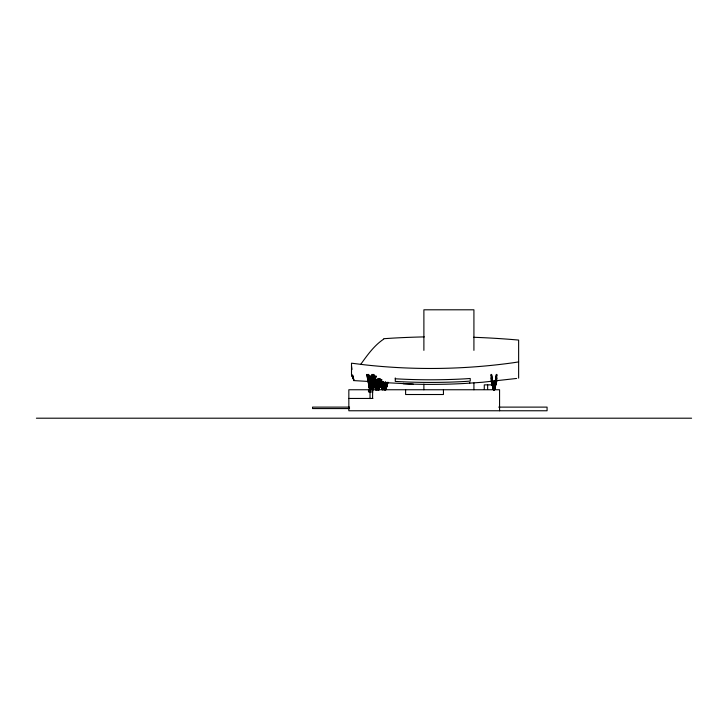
<?xml version="1.0" encoding="UTF-8"?>
<svg xmlns="http://www.w3.org/2000/svg" width="728" height="728" viewBox="0 0 728 728"><rect width="100%" height="100%" fill="white"/><g stroke="black" fill="none" stroke-linecap="round" stroke-linejoin="round"><path stroke-width="1.09" d="M370.488 386.431L370.907 382M372.609 387.496L373.318 380.717M373.045 388.625L373.282 386.368M373.519 384.102L373.874 380.717M373.437 386.368L373.073 389.753L375.957 376.13M370.734 389.753L372.399 374.474M372.927 389.753L374.592 376.13M376.622 386.486L377.177 382.136M495.131 380.881L493.957 389.753L491.609 380.881L491.036 380.881L493.384 389.753L491.036 374.456L491.609 374.456L493.957 389.753L496.314 380.881L496.887 380.881L494.54 389.753L494.976 386.422M495.286 380.189L493.957 389.753L492.547 383.574M496.651 380.48L494.54 389.753L495.422 383.383M378.56 387.578L379.315 382.145M378.96 388.67L379.716 383.237M379.716 384.32L378.96 389.753L381.836 379.461M376.767 389.753L378.424 378.505M379.789 378.505L376.913 389.753L378.578 378.505L377.868 378.505L376.212 389.753L374.638 383.62M496.651 380.325L494.54 389.753L496.887 374.456L496.314 374.456L493.957 389.753L492.547 383.465M491.5 381.372L493.384 389.753L491.036 377.541L491.609 377.541L493.957 389.753L496.314 378.615L496.887 378.615L494.54 389.753L496.887 375.111L496.314 375.111L493.957 389.753L491.609 378.615L491.036 378.615L493.384 389.753L491.036 375.111L491.609 375.111L493.957 389.753L495.368 383.574M371.963 383.101L372.117 389.753L370.452 376.13M372.472 380.89L371.571 386.431L371.963 389.753L371.58 386.604M375.375 379.461L378.251 389.753L379.916 379.461L380.626 379.461L378.96 389.753L380.789 382.145M378.815 389.753L380.471 379.461M495.404 381.035L493.957 389.753L492.592 382.209M492.51 381.035L493.957 389.753L496.314 377.541L496.887 377.541L494.54 389.753L495.622 383.21M374.037 384.484L373.073 389.753L374.738 376.13L374.037 376.13L372.372 389.753L371.708 386.604M374.374 383.429L373.227 389.753L376.103 376.13M495.331 382.209L493.957 389.753L492.783 381.254M494.54 389.753L495.713 383.292M373.764 374.474L370.889 389.753L372.545 374.474L371.844 374.474L370.179 389.753L367.303 374.474L366.739 374.474L369.624 389.753L368.186 380.89M371.034 389.753L373.91 374.474L373.355 374.474L370.479 389.753L368.814 374.474L368.113 374.474L369.769 389.753L366.894 374.474M372.599 398.453L372.599 389.753L375.548 376.13M377.468 385.403L378.187 382.136M376.913 389.753L378.596 382.136M378.742 382.136L377.068 389.753L379.943 378.505L379.388 378.505L376.767 388.734M495.368 383.465L493.957 389.753L492.783 380.881M385.758 387.733L386.932 382.682L387.542 382.655L385.194 389.753L387.542 382.473M387.278 383.692L385.867 389.753L387.924 382.764M378.815 388.67L379.861 384.32M380.944 382.145L379.106 389.753L381.7 380.489M385.813 387.696L386.859 383.574M387.433 383.574L385.867 389.753L387.924 382.145M383.028 388.77L383.556 386.796M384.075 384.83L384.593 382.864M383.611 388.77L385.176 382.864M387.05 383.228L385.294 389.753L382.937 381.763M384.83 382.273L383.065 388.688L385.121 382.382L385.694 382.382L383.347 389.753L385.694 382.118L385.121 382.118L382.773 389.753L380.416 382.118L379.843 382.118L382.191 389.753L380.362 382.864M385.403 382.273L383.638 388.688L381.69 382.473L382.264 382.473L384.611 389.753L386.968 382.655M381.436 379.461L378.551 389.753L376.895 379.461M386.677 382.364L385.203 387.642L386.677 382.546M385.776 387.642L386.959 383.419M386.077 386.659L386.959 383.574M387.351 382.764L385.294 389.753L383.237 382.145M386.968 382.473L384.611 389.753L382.264 382.655L381.69 382.655L384.038 389.753M360.688 364.419C367.322 355.191 374.065 345.572 383.629 339.175L383.629 338.711L393.175 338.101A872.026 872.026 0 0 1 424.288 336.9M373.446 381.745L353.653 380.58L354.236 380.071M518.636 361.907L513.376 362.726A598.462 598.462 0 0 1 364.246 364.774L351.506 363.19L351.506 374.784L353.681 379.597L352.579 374.993L353.653 380.58M516.625 378.451L482.364 382.273L465.137 383.438A623.65 623.65 0 0 1 413.304 384.156L378.806 382.273M372.873 391.928L368.495 391.928L368.495 389.753M348.839 398.453L372.873 398.453M349.567 407.116L312.549 407.116L312.549 408.563L349.567 408.563M498.68 407.116L547.074 407.116L547.074 410.765L348.839 410.765L348.839 389.753L499.563 389.753L499.563 410.765M36.4 418.2L691.6 418.2M413.304 384.156L403.294 383.747L403.294 383.237M395.277 378.778L396.414 378.851A616.798 616.798 0 0 0 464.764 378.851L470.233 378.478L470.233 381.099L464.974 381.472A620.675 620.675 0 0 1 396.196 381.472L395.277 381.408L395.277 377.941M380.416 382.382L382.437 388.697L380.717 382.273M380.517 384.493L382.191 389.753L380.435 383.338M382.364 381.763L384.712 389.753M381.982 382.546L383.747 388.725L381.982 382.364M376.121 383.574L376.695 385.631M374.82 379.461L377.696 389.753M382.555 382.364L384.32 388.697M382.655 382.145L384.42 388.661L382.628 381.508M380.944 382.864L382.509 388.77M374.11 381.572L373.327 378.505L372.772 378.505L375.648 389.753L374.21 383.228M372.918 378.505L373.71 381.572M374.228 383.62L375.803 389.753L375.111 384.311M383.465 382.546L384.766 387.696M376.421 382.145L376.949 384.32M378.251 389.753L377.468 386.495L377.85 389.753L377.514 387.696M376.012 382.145L376.804 385.403M376.13 383.237L376.649 385.403M383.647 382.682L385.057 388.743M382.837 381.672L384.475 388.743M491.5 381.508L492.447 385.631M375.011 384.311L375.966 388.661M374.365 383.228L375.803 389.753L374.137 378.505L374.847 378.505L376.34 388.625M369.087 376.13L370.852 384.511L370.279 381.317M371.817 389.753L368.932 376.13L369.496 376.13L371.262 384.511L370.306 376.13L371.007 376.13L372.672 389.753M492.21 383.292L492.601 385.44M370.834 381.317L371.216 383.429M370.425 381.317L371.007 384.484M492.301 383.21L492.665 385.394M368.741 380.89L369.642 386.431M368.332 380.89L369.769 389.753M376.331 379.461L377.168 384.602M377.495 386.668L377.996 389.753L377.541 386.495M376.185 379.461L377.013 384.602M351.506 366.066L352.006 369.442M374.292 378.505L375.948 389.753L375.257 384.311M492.501 383.383L492.792 385.503M377.495 382.145L378.251 387.578M376.94 382.145L377.24 384.32M376.786 382.145L377.095 384.32M375.675 383.228L376.094 386.486M368.259 374.474L369.924 389.753L369.087 380.89M371.953 382.974L372.436 387.496M371.162 380.717L371.398 382.974M371.016 380.717L371.253 382.974M369.751 382L370.27 387.533M368.941 380.89L369.46 386.431M518.636 378.141L518.636 340.067A872.026 872.026 0 0 0 473.673 337.282M492.792 389.316L492.792 384.866L484.275 384.866L484.275 389.316M487.642 384.866L487.642 389.316M473.919 350.359L473.919 309.8L423.887 309.8L423.887 350.359M473.919 382.974L473.919 389.789M469.769 382.61L469.769 383.119M443.443 389.753L443.443 394.512L405.605 394.512L405.605 389.753M423.887 384.102L423.887 389.789M370.033 390.854L370.033 398.598M353.681 379.142L351.506 374.784L353.681 379.142"/></g></svg>
